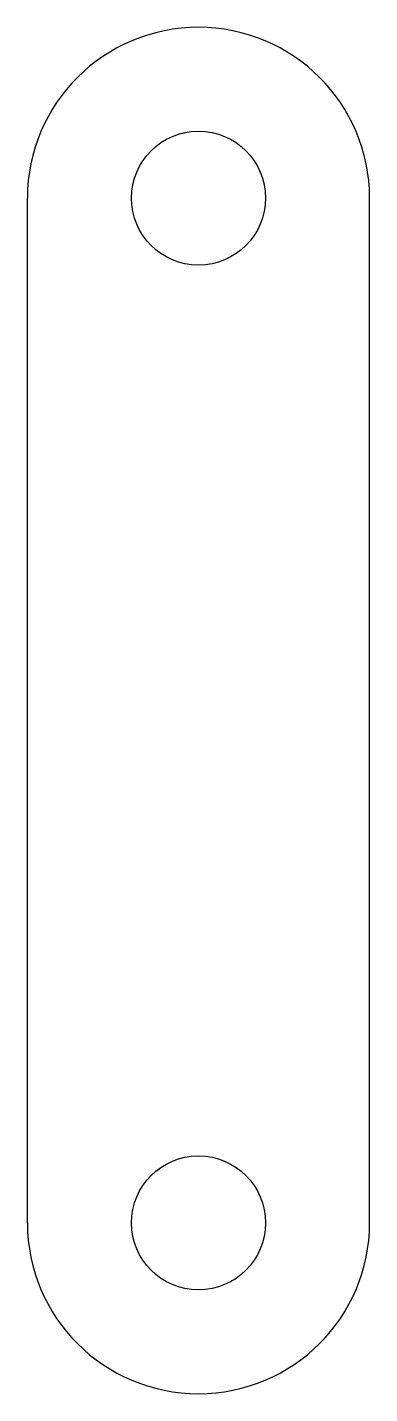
# Model space of a CAD drawing. Header units: inches. Extents: x -0.25 to 0.25, y -1 to 1.
import ezdxf

# ---------------------------------------------------------------- set-up
doc = ezdxf.new("R2010")
doc.units = ezdxf.units.IN
doc.header["$MEASUREMENT"] = 0

msp = doc.modelspace()

# ---------------------------------------------------------------- linework, layer by layer
at = {"color": 7, "linetype": 'Continuous', "lineweight": 25}
for p, q in [((-0.25, -0.75), (-0.25, 0.75)), ((0.25, -0.75), (0.25, 0.75))]:
    msp.add_line(p, q, dxfattribs=at)
for centre in [(0, 0.75), (0, -0.75)]:
    msp.add_circle(centre, 0.098, dxfattribs=at)
for centre, start, end in [((0, 0.75), 0, 180), ((0, -0.75), 180, 0)]:
    msp.add_arc(centre, 0.25, start, end, dxfattribs=at)

doc.saveas('drawing.dxf')
